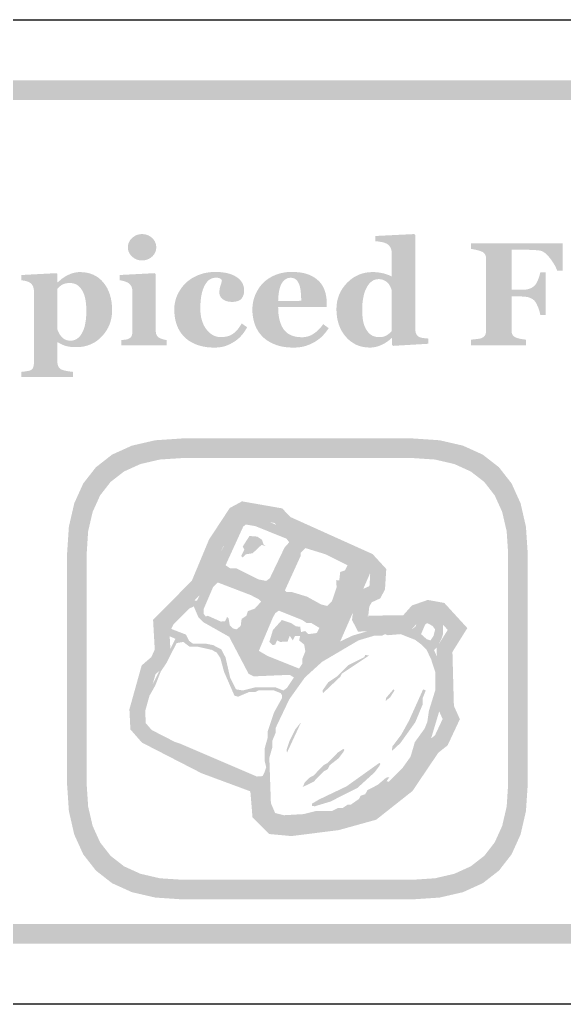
# Model space of a CAD drawing. Header units: millimetres. Extents: x 6 to 297, y 55 to 451.
# Drawn here: x 21.93 to 33.05, y 316.16 to 336.24 of the extents above; entities that cross this region are included whole.
import ezdxf

# ---------------------------------------------------------------- set-up
doc = ezdxf.new("R2010")
doc.units = ezdxf.units.MM
doc.layers.add('CUT', color=1, linetype='Continuous')
doc.layers.add('RASTER', color=7, linetype='Continuous')

msp = doc.modelspace()

# ---------------------------------------------------------------- hatches: boundary and pattern name
at = {"layer": 'RASTER'}
h = msp.add_hatch(color=7, dxfattribs=at)
h.paths.add_polyline_path([(7.2, 332.8), (7.234, 333.316), (7.337, 333.763), (7.509, 334.141), (7.75, 334.45), (8.059, 334.691), (8.438, 334.862), (8.884, 334.966), (9.4, 335), (66.6, 335), (67.116, 334.966), (67.563, 334.862), (67.941, 334.691), (68.25, 334.45), (68.491, 334.141), (68.663, 333.763), (68.766, 333.316), (68.8, 332.8), (68.8, 319.6), (68.766, 319.084), (68.663, 318.638), (68.491, 318.259), (68.25, 317.95), (67.941, 317.709), (67.563, 317.537), (67.116, 317.434), (66.6, 317.4), (9.4, 317.4), (8.884, 317.434), (8.438, 317.537), (8.059, 317.709), (7.75, 317.95), (7.509, 318.259), (7.337, 318.638), (7.234, 319.084), (7.2, 319.6)])
h.paths.add_polyline_path([(7.6, 332.8), (7.6, 319.6), (7.628, 319.178), (7.712, 318.813), (7.853, 318.503), (8.05, 318.25), (8.303, 318.053), (8.612, 317.912), (8.978, 317.828), (9.4, 317.8), (66.6, 317.8), (67.022, 317.828), (67.387, 317.912), (67.697, 318.053), (67.95, 318.25), (68.147, 318.503), (68.288, 318.813), (68.372, 319.178), (68.4, 319.6), (68.4, 332.8), (68.372, 333.222), (68.288, 333.588), (68.147, 333.897), (67.95, 334.15), (67.697, 334.347), (67.387, 334.488), (67.022, 334.572), (66.6, 334.6), (9.4, 334.6), (8.978, 334.572), (8.612, 334.488), (8.303, 334.347), (8.05, 334.15), (7.853, 333.897), (7.712, 333.588), (7.628, 333.222), (7.6, 332.8)], flags=0)
h = msp.add_hatch(color=7, dxfattribs=at)
h.paths.add_polyline_path([(24.934, 329.6), (24.008, 329.6), (24.008, 329.707), (24.017, 329.708), (24.027, 329.708), (24.036, 329.709), (24.046, 329.71), (24.055, 329.711), (24.064, 329.712), (24.073, 329.713), (24.083, 329.714), (24.092, 329.715), (24.1, 329.717), (24.109, 329.718), (24.117, 329.72), (24.124, 329.722), (24.132, 329.724), (24.139, 329.726), (24.146, 329.729), (24.157, 329.734), (24.167, 329.739), (24.177, 329.744), (24.185, 329.75), (24.193, 329.757), (24.2, 329.764), (24.206, 329.771), (24.211, 329.779), (24.216, 329.788), (24.22, 329.797), (24.223, 329.807), (24.226, 329.818), (24.228, 329.829), (24.229, 329.841), (24.23, 329.853), (24.23, 329.867), (24.23, 330.719), (24.23, 330.732), (24.229, 330.744), (24.227, 330.756), (24.225, 330.767), (24.221, 330.778), (24.217, 330.789), (24.213, 330.799), (24.207, 330.809), (24.201, 330.819), (24.195, 330.828), (24.188, 330.836), (24.181, 330.844), (24.173, 330.852), (24.165, 330.859), (24.157, 330.865), (24.148, 330.871), (24.141, 330.876), (24.134, 330.88), (24.125, 330.884), (24.115, 330.889), (24.105, 330.893), (24.094, 330.897), (24.082, 330.901), (24.069, 330.905), (24.055, 330.909), (24.042, 330.913), (24.03, 330.916), (24.018, 330.918), (24.005, 330.921), (23.994, 330.923), (23.982, 330.924), (23.971, 330.926), (23.971, 331.033), (24.689, 331.071), (24.711, 331.049), (24.711, 329.886), (24.711, 329.873), (24.712, 329.861), (24.714, 329.849), (24.716, 329.838), (24.72, 329.828), (24.723, 329.817), (24.728, 329.808), (24.733, 329.798), (24.739, 329.79), (24.745, 329.782), (24.752, 329.774), (24.76, 329.767), (24.768, 329.761), (24.777, 329.755), (24.786, 329.75), (24.796, 329.745), (24.803, 329.742), (24.811, 329.739), (24.819, 329.736), (24.827, 329.733), (24.835, 329.73), (24.843, 329.727), (24.852, 329.724), (24.86, 329.722), (24.869, 329.719), (24.878, 329.717), (24.887, 329.715), (24.896, 329.713), (24.905, 329.711), (24.915, 329.709), (24.924, 329.708), (24.934, 329.707)])
h.paths.add_polyline_path([(24.72, 331.598), (24.718, 331.571), (24.714, 331.544), (24.708, 331.519), (24.698, 331.495), (24.686, 331.472), (24.672, 331.45), (24.654, 331.428), (24.634, 331.408), (24.612, 331.39), (24.589, 331.374), (24.565, 331.361), (24.54, 331.35), (24.515, 331.341), (24.488, 331.335), (24.46, 331.331), (24.431, 331.33), (24.402, 331.331), (24.374, 331.335), (24.347, 331.341), (24.321, 331.35), (24.296, 331.361), (24.272, 331.374), (24.249, 331.39), (24.227, 331.408), (24.207, 331.428), (24.189, 331.45), (24.175, 331.472), (24.163, 331.495), (24.153, 331.519), (24.146, 331.544), (24.142, 331.571), (24.141, 331.598), (24.142, 331.625), (24.146, 331.652), (24.153, 331.677), (24.163, 331.701), (24.175, 331.725), (24.189, 331.747), (24.207, 331.768), (24.227, 331.788), (24.249, 331.807), (24.272, 331.823), (24.296, 331.837), (24.321, 331.848), (24.347, 331.856), (24.374, 331.863), (24.402, 331.866), (24.431, 331.868), (24.46, 331.866), (24.488, 331.863), (24.515, 331.856), (24.541, 331.848), (24.566, 331.837), (24.59, 331.823), (24.613, 331.807), (24.635, 331.788), (24.655, 331.768), (24.672, 331.747), (24.687, 331.725), (24.698, 331.701), (24.708, 331.677), (24.714, 331.652), (24.718, 331.625), (24.72, 331.598)])
h = msp.add_hatch(color=7, dxfattribs=at)
h.paths.add_polyline_path([(30.271, 329.631), (29.549, 329.588), (29.527, 329.609), (29.527, 329.744), (29.517, 329.746), (29.498, 329.727), (29.478, 329.709), (29.456, 329.691), (29.433, 329.674), (29.408, 329.657), (29.381, 329.641), (29.353, 329.626), (29.323, 329.611), (29.292, 329.597), (29.262, 329.586), (29.231, 329.576), (29.2, 329.568), (29.169, 329.561), (29.138, 329.557), (29.107, 329.554), (29.076, 329.553), (29.004, 329.557), (28.935, 329.567), (28.869, 329.584), (28.806, 329.608), (28.747, 329.639), (28.691, 329.677), (28.638, 329.721), (28.588, 329.773), (28.543, 329.83), (28.504, 329.891), (28.471, 329.956), (28.444, 330.025), (28.423, 330.098), (28.408, 330.175), (28.399, 330.256), (28.396, 330.341), (28.4, 330.417), (28.41, 330.49), (28.427, 330.561), (28.45, 330.628), (28.48, 330.693), (28.517, 330.755), (28.561, 330.815), (28.611, 330.871), (28.666, 330.923), (28.724, 330.968), (28.785, 331.006), (28.848, 331.037), (28.915, 331.062), (28.984, 331.079), (29.056, 331.089), (29.13, 331.093), (29.16, 331.092), (29.19, 331.091), (29.218, 331.089), (29.247, 331.086), (29.275, 331.082), (29.302, 331.077), (29.329, 331.072), (29.356, 331.066), (29.382, 331.059), (29.406, 331.051), (29.429, 331.044), (29.451, 331.036), (29.471, 331.028), (29.49, 331.02), (29.508, 331.011), (29.524, 331.002), (29.524, 331.481), (29.524, 331.494), (29.523, 331.508), (29.521, 331.521), (29.519, 331.533), (29.516, 331.546), (29.512, 331.558), (29.508, 331.571), (29.502, 331.583), (29.497, 331.594), (29.491, 331.605), (29.484, 331.615), (29.477, 331.625), (29.469, 331.634), (29.461, 331.642), (29.453, 331.65), (29.444, 331.657), (29.432, 331.664), (29.42, 331.672), (29.407, 331.678), (29.393, 331.684), (29.378, 331.69), (29.363, 331.695), (29.347, 331.699), (29.33, 331.703), (29.313, 331.706), (29.296, 331.709), (29.279, 331.712), (29.262, 331.715), (29.245, 331.717), (29.228, 331.719), (29.211, 331.721), (29.193, 331.723), (29.193, 331.829), (29.984, 331.868), (30.006, 331.844), (30.006, 329.924), (30.007, 329.91), (30.007, 329.897), (30.009, 329.884), (30.011, 329.872), (30.014, 329.861), (30.017, 329.85), (30.02, 329.84), (30.025, 329.83), (30.03, 329.821), (30.035, 329.812), (30.042, 329.804), (30.049, 329.796), (30.056, 329.789), (30.065, 329.782), (30.074, 329.776), (30.084, 329.77), (30.092, 329.766), (30.101, 329.762), (30.111, 329.759), (30.122, 329.756), (30.134, 329.753), (30.146, 329.751), (30.16, 329.748), (30.174, 329.746), (30.189, 329.745), (30.202, 329.743), (30.216, 329.742), (30.228, 329.741), (30.24, 329.74), (30.251, 329.739), (30.262, 329.738), (30.271, 329.738)])
h.paths.add_polyline_path([(29.524, 329.892), (29.524, 330.719), (29.522, 330.728), (29.519, 330.736), (29.516, 330.745), (29.512, 330.755), (29.508, 330.764), (29.505, 330.774), (29.5, 330.784), (29.496, 330.794), (29.491, 330.804), (29.486, 330.814), (29.48, 330.824), (29.474, 330.834), (29.468, 330.843), (29.461, 330.853), (29.453, 330.862), (29.445, 330.871), (29.438, 330.879), (29.429, 330.886), (29.421, 330.894), (29.411, 330.9), (29.401, 330.907), (29.39, 330.914), (29.379, 330.92), (29.367, 330.926), (29.354, 330.931), (29.342, 330.936), (29.328, 330.94), (29.315, 330.943), (29.301, 330.946), (29.286, 330.948), (29.272, 330.949), (29.256, 330.949), (29.221, 330.947), (29.186, 330.939), (29.154, 330.926), (29.123, 330.908), (29.094, 330.884), (29.066, 330.856), (29.04, 330.822), (29.016, 330.784), (28.994, 330.74), (28.975, 330.692), (28.959, 330.64), (28.946, 330.584), (28.936, 330.523), (28.928, 330.459), (28.924, 330.39), (28.922, 330.316), (28.923, 330.287), (28.923, 330.258), (28.925, 330.231), (28.927, 330.204), (28.929, 330.177), (28.932, 330.152), (28.935, 330.127), (28.939, 330.103), (28.944, 330.08), (28.949, 330.057), (28.955, 330.035), (28.962, 330.013), (28.97, 329.992), (28.979, 329.971), (28.988, 329.951), (28.999, 329.931), (29.01, 329.912), (29.021, 329.894), (29.034, 329.878), (29.047, 329.862), (29.061, 329.847), (29.076, 329.834), (29.091, 329.821), (29.108, 329.809), (29.125, 329.799), (29.143, 329.79), (29.161, 329.783), (29.181, 329.777), (29.202, 329.772), (29.223, 329.768), (29.245, 329.766), (29.268, 329.766), (29.29, 329.766), (29.311, 329.768), (29.331, 329.77), (29.35, 329.774), (29.368, 329.779), (29.385, 329.785), (29.401, 329.792), (29.416, 329.8), (29.431, 329.809), (29.445, 329.819), (29.459, 329.829), (29.472, 329.84), (29.486, 329.852), (29.499, 329.864), (29.512, 329.878), (29.524, 329.892)], flags=0)
for points in [[(33.012, 331.123), (32.899, 331.123), (32.888, 331.154), (32.874, 331.185), (32.858, 331.217), (32.841, 331.249), (32.821, 331.281), (32.799, 331.314), (32.775, 331.348), (32.749, 331.382), (32.723, 331.414), (32.696, 331.443), (32.67, 331.467), (32.644, 331.488), (32.619, 331.505), (32.594, 331.518), (32.569, 331.527), (32.545, 331.532), (32.533, 331.534), (32.521, 331.535), (32.508, 331.536), (32.494, 331.538), (32.479, 331.539), (32.463, 331.54), (32.446, 331.541), (32.428, 331.542), (32.41, 331.543), (32.392, 331.544), (32.374, 331.545), (32.357, 331.546), (32.341, 331.546), (32.324, 331.547), (32.309, 331.547), (32.293, 331.547), (31.969, 331.547), (31.969, 330.731), (32.176, 330.731), (32.197, 330.731), (32.218, 330.732), (32.238, 330.734), (32.258, 330.736), (32.276, 330.739), (32.294, 330.742), (32.312, 330.746), (32.328, 330.751), (32.344, 330.756), (32.359, 330.762), (32.374, 330.77), (32.389, 330.778), (32.403, 330.788), (32.417, 330.798), (32.43, 330.809), (32.442, 330.822), (32.452, 330.832), (32.461, 330.843), (32.47, 330.856), (32.478, 330.871), (32.487, 330.887), (32.496, 330.904), (32.505, 330.923), (32.513, 330.944), (32.522, 330.965), (32.529, 330.985), (32.535, 331.005), (32.541, 331.024), (32.546, 331.042), (32.55, 331.059), (32.553, 331.075), (32.555, 331.091), (32.667, 331.091), (32.667, 330.217), (32.555, 330.217), (32.553, 330.234), (32.55, 330.251), (32.546, 330.27), (32.541, 330.29), (32.535, 330.31), (32.527, 330.332), (32.519, 330.354), (32.51, 330.377), (32.5, 330.4), (32.491, 330.42), (32.482, 330.439), (32.473, 330.456), (32.465, 330.47), (32.457, 330.483), (32.45, 330.494), (32.442, 330.502), (32.431, 330.514), (32.42, 330.524), (32.407, 330.534), (32.394, 330.543), (32.38, 330.551), (32.365, 330.559), (32.35, 330.566), (32.334, 330.572), (32.317, 330.577), (32.299, 330.582), (32.281, 330.586), (32.261, 330.589), (32.241, 330.591), (32.22, 330.593), (32.198, 330.594), (32.176, 330.595), (31.969, 330.595), (31.969, 329.906), (31.97, 329.893), (31.97, 329.881), (31.972, 329.869), (31.974, 329.857), (31.977, 329.846), (31.98, 329.836), (31.984, 329.826), (31.989, 329.816), (31.995, 329.807), (32.001, 329.798), (32.009, 329.79), (32.018, 329.782), (32.028, 329.775), (32.039, 329.768), (32.051, 329.761), (32.064, 329.755), (32.073, 329.752), (32.082, 329.749), (32.092, 329.746), (32.103, 329.743), (32.114, 329.74), (32.126, 329.737), (32.139, 329.734), (32.153, 329.731), (32.167, 329.728), (32.181, 329.726), (32.195, 329.724), (32.209, 329.721), (32.223, 329.719), (32.237, 329.718), (32.251, 329.716), (32.265, 329.714), (32.265, 329.6), (31.145, 329.6), (31.145, 329.714), (31.156, 329.715), (31.168, 329.717), (31.18, 329.718), (31.194, 329.72), (31.209, 329.721), (31.224, 329.723), (31.24, 329.725), (31.257, 329.727), (31.274, 329.729), (31.29, 329.731), (31.304, 329.733), (31.317, 329.736), (31.329, 329.738), (31.339, 329.741), (31.348, 329.744), (31.355, 329.746), (31.368, 329.752), (31.38, 329.758), (31.39, 329.764), (31.4, 329.771), (31.409, 329.778), (31.416, 329.786), (31.423, 329.795), (31.429, 329.804), (31.434, 329.813), (31.438, 329.823), (31.441, 329.834), (31.444, 329.845), (31.446, 329.857), (31.448, 329.87), (31.449, 329.883), (31.449, 329.897), (31.449, 331.364), (31.449, 331.376), (31.448, 331.388), (31.447, 331.399), (31.445, 331.41), (31.442, 331.421), (31.439, 331.431), (31.435, 331.441), (31.431, 331.451), (31.426, 331.46), (31.419, 331.469), (31.412, 331.477), (31.403, 331.485), (31.393, 331.493), (31.382, 331.5), (31.369, 331.507), (31.355, 331.513), (31.345, 331.517), (31.333, 331.522), (31.321, 331.526), (31.308, 331.53), (31.294, 331.534), (31.279, 331.538), (31.264, 331.542), (31.247, 331.545), (31.231, 331.549), (31.215, 331.552), (31.201, 331.555), (31.188, 331.557), (31.175, 331.56), (31.164, 331.562), (31.154, 331.563), (31.145, 331.564), (31.145, 331.679), (33.012, 331.679)], [(25.905, 329.553), (25.855, 329.554), (25.806, 329.557), (25.759, 329.561), (25.713, 329.568), (25.669, 329.576), (25.626, 329.586), (25.585, 329.599), (25.545, 329.612), (25.507, 329.628), (25.471, 329.645), (25.436, 329.663), (25.403, 329.683), (25.372, 329.703), (25.342, 329.726), (25.314, 329.749), (25.288, 329.774), (25.264, 329.801), (25.241, 329.829), (25.219, 329.858), (25.2, 329.888), (25.182, 329.919), (25.165, 329.952), (25.15, 329.985), (25.137, 330.02), (25.126, 330.056), (25.115, 330.093), (25.107, 330.13), (25.1, 330.169), (25.094, 330.208), (25.091, 330.248), (25.088, 330.288), (25.087, 330.329), (25.088, 330.367), (25.091, 330.405), (25.096, 330.442), (25.103, 330.478), (25.111, 330.514), (25.122, 330.55), (25.134, 330.585), (25.148, 330.62), (25.164, 330.653), (25.181, 330.686), (25.2, 330.718), (25.22, 330.749), (25.241, 330.778), (25.264, 330.807), (25.288, 330.835), (25.313, 330.861), (25.341, 330.887), (25.37, 330.912), (25.401, 330.935), (25.433, 330.957), (25.467, 330.978), (25.503, 330.997), (25.54, 331.015), (25.579, 331.032), (25.619, 331.047), (25.66, 331.06), (25.703, 331.071), (25.746, 331.08), (25.79, 331.087), (25.836, 331.092), (25.882, 331.095), (25.93, 331.096), (25.995, 331.094), (26.057, 331.089), (26.116, 331.081), (26.171, 331.07), (26.223, 331.056), (26.271, 331.038), (26.315, 331.018), (26.356, 330.994), (26.393, 330.967), (26.425, 330.938), (26.451, 330.907), (26.474, 330.874), (26.491, 330.839), (26.503, 330.801), (26.51, 330.761), (26.513, 330.719), (26.512, 330.693), (26.509, 330.669), (26.505, 330.646), (26.499, 330.624), (26.491, 330.603), (26.481, 330.584), (26.47, 330.566), (26.457, 330.549), (26.442, 330.534), (26.424, 330.521), (26.404, 330.51), (26.381, 330.501), (26.356, 330.494), (26.328, 330.489), (26.298, 330.486), (26.265, 330.485), (26.238, 330.486), (26.212, 330.488), (26.188, 330.492), (26.164, 330.498), (26.142, 330.505), (26.121, 330.514), (26.1, 330.525), (26.081, 330.538), (26.064, 330.551), (26.049, 330.566), (26.036, 330.582), (26.026, 330.598), (26.018, 330.616), (26.012, 330.635), (26.008, 330.654), (26.007, 330.675), (26.008, 330.693), (26.009, 330.711), (26.011, 330.729), (26.013, 330.747), (26.016, 330.764), (26.021, 330.782), (26.025, 330.8), (26.031, 330.817), (26.036, 330.834), (26.041, 330.85), (26.046, 330.865), (26.049, 330.879), (26.053, 330.892), (26.055, 330.904), (26.057, 330.915), (26.059, 330.924), (26.054, 330.931), (26.05, 330.937), (26.045, 330.942), (26.04, 330.947), (26.035, 330.952), (26.029, 330.957), (26.024, 330.961), (26.018, 330.965), (26.011, 330.968), (26.003, 330.971), (25.995, 330.973), (25.986, 330.975), (25.976, 330.976), (25.965, 330.978), (25.953, 330.978), (25.94, 330.978), (25.924, 330.978), (25.908, 330.976), (25.892, 330.974), (25.877, 330.971), (25.862, 330.966), (25.848, 330.961), (25.834, 330.955), (25.82, 330.948), (25.806, 330.939), (25.793, 330.929), (25.78, 330.918), (25.767, 330.905), (25.755, 330.891), (25.743, 330.875), (25.731, 330.858), (25.719, 330.839), (25.708, 330.82), (25.697, 330.8), (25.687, 330.777), (25.678, 330.754), (25.669, 330.728), (25.661, 330.701), (25.653, 330.673), (25.646, 330.643), (25.64, 330.611), (25.634, 330.578), (25.63, 330.544), (25.626, 330.507), (25.623, 330.47), (25.621, 330.43), (25.62, 330.39), (25.619, 330.347), (25.621, 330.283), (25.627, 330.223), (25.636, 330.166), (25.65, 330.112), (25.667, 330.061), (25.688, 330.013), (25.713, 329.968), (25.741, 329.927), (25.773, 329.889), (25.806, 329.857), (25.84, 329.829), (25.876, 329.807), (25.913, 329.789), (25.952, 329.777), (25.992, 329.769), (26.034, 329.767), (26.073, 329.768), (26.111, 329.772), (26.146, 329.777), (26.18, 329.785), (26.211, 329.795), (26.24, 329.808), (26.267, 329.823), (26.292, 329.84), (26.316, 329.859), (26.339, 329.88), (26.361, 329.902), (26.383, 329.927), (26.404, 329.954), (26.424, 329.982), (26.444, 330.013), (26.463, 330.045), (26.573, 329.969), (26.561, 329.947), (26.549, 329.925), (26.536, 329.904), (26.523, 329.884), (26.509, 329.863), (26.495, 329.844), (26.48, 329.825), (26.464, 329.806), (26.448, 329.788), (26.431, 329.77), (26.414, 329.753), (26.395, 329.736), (26.376, 329.72), (26.356, 329.704), (26.335, 329.689), (26.313, 329.675), (26.29, 329.66), (26.267, 329.647), (26.244, 329.634), (26.22, 329.622), (26.197, 329.611), (26.173, 329.601), (26.15, 329.592), (26.126, 329.584), (26.102, 329.577), (26.076, 329.57), (26.05, 329.565), (26.023, 329.561), (25.995, 329.557), (25.966, 329.555), (25.936, 329.554), (25.905, 329.553)]]:
    msp.add_hatch(color=7, dxfattribs=at).paths.add_polyline_path(points)
h = msp.add_hatch(color=7, dxfattribs=at)
h.paths.add_polyline_path([(23.819, 330.313), (23.816, 330.237), (23.806, 330.164), (23.79, 330.094), (23.767, 330.026), (23.738, 329.961), (23.703, 329.899), (23.661, 329.84), (23.612, 329.783), (23.559, 329.731), (23.502, 329.686), (23.442, 329.648), (23.378, 329.617), (23.311, 329.593), (23.241, 329.576), (23.167, 329.565), (23.089, 329.562), (23.055, 329.562), (23.022, 329.564), (22.991, 329.566), (22.962, 329.569), (22.934, 329.573), (22.908, 329.578), (22.884, 329.584), (22.861, 329.59), (22.839, 329.598), (22.819, 329.606), (22.799, 329.614), (22.781, 329.622), (22.763, 329.631), (22.746, 329.64), (22.731, 329.65), (22.716, 329.66), (22.704, 329.66), (22.704, 329.248), (22.704, 329.236), (22.706, 329.224), (22.707, 329.212), (22.71, 329.2), (22.713, 329.19), (22.717, 329.179), (22.721, 329.169), (22.727, 329.159), (22.733, 329.15), (22.739, 329.141), (22.746, 329.133), (22.754, 329.126), (22.762, 329.119), (22.771, 329.113), (22.781, 329.108), (22.791, 329.103), (22.801, 329.099), (22.812, 329.096), (22.825, 329.092), (22.838, 329.088), (22.853, 329.084), (22.868, 329.081), (22.885, 329.077), (22.903, 329.074), (22.92, 329.071), (22.937, 329.068), (22.954, 329.066), (22.969, 329.064), (22.984, 329.062), (22.998, 329.06), (23.011, 329.059), (23.023, 329.058), (23.023, 328.95), (21.966, 328.95), (21.966, 329.058), (21.975, 329.059), (21.985, 329.06), (21.996, 329.061), (22.007, 329.062), (22.019, 329.064), (22.031, 329.065), (22.044, 329.067), (22.058, 329.069), (22.072, 329.071), (22.084, 329.073), (22.096, 329.075), (22.107, 329.077), (22.117, 329.079), (22.126, 329.081), (22.134, 329.084), (22.142, 329.086), (22.153, 329.09), (22.163, 329.095), (22.173, 329.101), (22.181, 329.108), (22.188, 329.115), (22.195, 329.123), (22.201, 329.131), (22.205, 329.141), (22.209, 329.151), (22.213, 329.161), (22.216, 329.171), (22.218, 329.182), (22.22, 329.194), (22.221, 329.205), (22.222, 329.217), (22.222, 329.229), (22.222, 330.728), (22.221, 330.74), (22.219, 330.751), (22.217, 330.763), (22.214, 330.773), (22.211, 330.784), (22.208, 330.794), (22.204, 330.804), (22.199, 330.813), (22.195, 330.822), (22.189, 330.831), (22.183, 330.839), (22.176, 330.847), (22.168, 330.855), (22.16, 330.863), (22.151, 330.87), (22.142, 330.877), (22.134, 330.882), (22.126, 330.886), (22.117, 330.891), (22.108, 330.895), (22.098, 330.899), (22.087, 330.902), (22.076, 330.906), (22.064, 330.909), (22.052, 330.912), (22.04, 330.915), (22.028, 330.917), (22.016, 330.919), (22.004, 330.921), (21.992, 330.923), (21.98, 330.924), (21.969, 330.926), (21.969, 331.033), (22.682, 331.071), (22.704, 331.052), (22.704, 330.889), (22.716, 330.886), (22.74, 330.91), (22.765, 330.932), (22.791, 330.954), (22.818, 330.973), (22.845, 330.992), (22.873, 331.009), (22.901, 331.024), (22.93, 331.038), (22.96, 331.051), (22.989, 331.062), (23.019, 331.072), (23.048, 331.079), (23.077, 331.085), (23.106, 331.089), (23.135, 331.092), (23.164, 331.093), (23.238, 331.089), (23.308, 331.079), (23.374, 331.062), (23.435, 331.039), (23.493, 331.009), (23.547, 330.972), (23.597, 330.928), (23.643, 330.878), (23.684, 330.822), (23.72, 330.762), (23.75, 330.698), (23.775, 330.63), (23.794, 330.557), (23.808, 330.48), (23.816, 330.399), (23.819, 330.313)])
h.paths.add_polyline_path([(23.293, 330.308), (23.293, 330.335), (23.292, 330.362), (23.291, 330.389), (23.289, 330.415), (23.287, 330.441), (23.284, 330.467), (23.281, 330.492), (23.277, 330.518), (23.272, 330.542), (23.267, 330.567), (23.261, 330.59), (23.255, 330.613), (23.247, 330.635), (23.239, 330.656), (23.23, 330.677), (23.22, 330.697), (23.209, 330.716), (23.198, 330.735), (23.186, 330.752), (23.174, 330.768), (23.16, 330.783), (23.146, 330.798), (23.131, 330.811), (23.115, 330.823), (23.098, 330.834), (23.081, 330.844), (23.062, 330.852), (23.043, 330.858), (23.022, 330.863), (23.001, 330.867), (22.979, 330.869), (22.956, 330.87), (22.933, 330.87), (22.911, 330.868), (22.89, 330.865), (22.87, 330.862), (22.852, 330.857), (22.835, 330.851), (22.819, 330.845), (22.804, 330.837), (22.79, 330.829), (22.776, 330.819), (22.763, 330.81), (22.75, 330.799), (22.738, 330.788), (22.726, 330.776), (22.715, 330.764), (22.704, 330.751), (22.704, 329.921), (22.707, 329.913), (22.71, 329.905), (22.713, 329.896), (22.717, 329.887), (22.721, 329.878), (22.726, 329.867), (22.732, 329.857), (22.738, 329.845), (22.744, 329.834), (22.75, 329.823), (22.756, 329.813), (22.763, 329.804), (22.769, 329.795), (22.775, 329.786), (22.781, 329.779), (22.788, 329.771), (22.797, 329.762), (22.807, 329.753), (22.817, 329.745), (22.827, 329.737), (22.837, 329.73), (22.848, 329.724), (22.86, 329.718), (22.871, 329.713), (22.883, 329.708), (22.895, 329.704), (22.907, 329.701), (22.92, 329.699), (22.933, 329.696), (22.946, 329.695), (22.96, 329.694), (22.974, 329.694), (23.009, 329.696), (23.043, 329.704), (23.074, 329.716), (23.104, 329.733), (23.132, 329.755), (23.159, 329.782), (23.183, 329.813), (23.206, 329.85), (23.226, 329.891), (23.244, 329.937), (23.259, 329.987), (23.271, 330.042), (23.281, 330.102), (23.288, 330.166), (23.292, 330.234), (23.293, 330.308)], flags=0)
h = msp.add_hatch(color=7, dxfattribs=at)
h.paths.add_polyline_path([(28.237, 329.95), (28.224, 329.929), (28.21, 329.909), (28.195, 329.889), (28.18, 329.869), (28.164, 329.849), (28.148, 329.83), (28.131, 329.811), (28.113, 329.793), (28.095, 329.774), (28.076, 329.757), (28.056, 329.74), (28.036, 329.724), (28.015, 329.708), (27.993, 329.694), (27.971, 329.679), (27.948, 329.666), (27.924, 329.652), (27.899, 329.64), (27.874, 329.628), (27.85, 329.617), (27.825, 329.607), (27.8, 329.598), (27.775, 329.589), (27.75, 329.582), (27.724, 329.575), (27.698, 329.569), (27.67, 329.564), (27.642, 329.56), (27.613, 329.557), (27.582, 329.555), (27.551, 329.554), (27.519, 329.553), (27.466, 329.554), (27.414, 329.557), (27.365, 329.562), (27.317, 329.569), (27.271, 329.577), (27.227, 329.588), (27.185, 329.6), (27.145, 329.615), (27.106, 329.631), (27.069, 329.648), (27.034, 329.667), (27.001, 329.687), (26.969, 329.708), (26.939, 329.731), (26.911, 329.755), (26.885, 329.78), (26.86, 329.807), (26.837, 329.835), (26.815, 329.863), (26.795, 329.894), (26.777, 329.925), (26.76, 329.957), (26.745, 329.991), (26.732, 330.026), (26.72, 330.061), (26.71, 330.098), (26.701, 330.135), (26.694, 330.173), (26.688, 330.212), (26.684, 330.251), (26.682, 330.291), (26.681, 330.332), (26.682, 330.37), (26.685, 330.406), (26.689, 330.443), (26.695, 330.479), (26.703, 330.514), (26.712, 330.55), (26.723, 330.584), (26.736, 330.619), (26.751, 330.653), (26.766, 330.685), (26.784, 330.717), (26.803, 330.748), (26.823, 330.778), (26.844, 330.807), (26.868, 330.835), (26.892, 330.863), (26.918, 330.888), (26.945, 330.912), (26.974, 330.935), (27.005, 330.957), (27.037, 330.977), (27.071, 330.996), (27.106, 331.014), (27.143, 331.031), (27.182, 331.046), (27.221, 331.059), (27.262, 331.07), (27.304, 331.079), (27.347, 331.087), (27.391, 331.092), (27.436, 331.095), (27.482, 331.096), (27.533, 331.095), (27.58, 331.092), (27.626, 331.089), (27.669, 331.083), (27.71, 331.076), (27.749, 331.068), (27.785, 331.057), (27.819, 331.046), (27.852, 331.033), (27.882, 331.019), (27.912, 331.003), (27.94, 330.986), (27.966, 330.969), (27.992, 330.95), (28.015, 330.929), (28.038, 330.908), (28.058, 330.887), (28.077, 330.864), (28.094, 330.841), (28.11, 330.817), (28.124, 330.792), (28.137, 330.766), (28.149, 330.739), (28.159, 330.711), (28.168, 330.683), (28.176, 330.654), (28.182, 330.624), (28.188, 330.595), (28.192, 330.565), (28.195, 330.535), (28.197, 330.504), (28.197, 330.473), (28.197, 330.378), (27.207, 330.378), (27.209, 330.305), (27.214, 330.237), (27.223, 330.173), (27.236, 330.113), (27.252, 330.059), (27.272, 330.008), (27.296, 329.962), (27.323, 329.921), (27.354, 329.884), (27.389, 329.852), (27.429, 329.825), (27.473, 329.803), (27.521, 329.786), (27.573, 329.774), (27.63, 329.767), (27.69, 329.764), (27.724, 329.765), (27.758, 329.769), (27.79, 329.775), (27.821, 329.783), (27.852, 329.794), (27.881, 329.806), (27.91, 329.822), (27.938, 329.84), (27.965, 329.859), (27.991, 329.88), (28.016, 329.902), (28.04, 329.925), (28.063, 329.95), (28.085, 329.975), (28.106, 330.002), (28.125, 330.031)])
h.paths.add_polyline_path([(27.677, 330.507), (27.677, 330.529), (27.677, 330.551), (27.676, 330.573), (27.675, 330.596), (27.674, 330.618), (27.672, 330.641), (27.671, 330.664), (27.668, 330.687), (27.666, 330.709), (27.663, 330.731), (27.66, 330.751), (27.656, 330.771), (27.652, 330.789), (27.648, 330.806), (27.643, 330.823), (27.638, 330.838), (27.631, 330.854), (27.624, 330.87), (27.616, 330.885), (27.608, 330.898), (27.599, 330.911), (27.59, 330.922), (27.58, 330.932), (27.57, 330.942), (27.558, 330.95), (27.547, 330.957), (27.534, 330.963), (27.521, 330.968), (27.507, 330.972), (27.492, 330.975), (27.477, 330.976), (27.46, 330.977), (27.433, 330.975), (27.407, 330.97), (27.382, 330.961), (27.359, 330.948), (27.337, 330.932), (27.317, 330.913), (27.298, 330.889), (27.28, 330.863), (27.264, 330.832), (27.25, 330.797), (27.238, 330.758), (27.228, 330.715), (27.22, 330.668), (27.214, 330.616), (27.209, 330.561), (27.207, 330.501)], flags=0)
h = msp.add_hatch(color=7, dxfattribs=at)
h.paths.add_polyline_path([(22.9, 325.35), (22.937, 325.901), (23.047, 326.378), (23.23, 326.782), (23.488, 327.112), (23.818, 327.37), (24.222, 327.553), (24.699, 327.663), (25.25, 327.7), (29.95, 327.7), (30.501, 327.663), (30.978, 327.553), (31.382, 327.37), (31.713, 327.112), (31.97, 326.782), (32.153, 326.378), (32.263, 325.901), (32.3, 325.35), (32.3, 320.65), (32.263, 320.099), (32.153, 319.622), (31.97, 319.218), (31.713, 318.887), (31.382, 318.63), (30.978, 318.447), (30.501, 318.337), (29.95, 318.3), (25.25, 318.3), (24.699, 318.337), (24.222, 318.447), (23.818, 318.63), (23.488, 318.888), (23.23, 319.218), (23.047, 319.622), (22.937, 320.099), (22.9, 320.65)])
h.paths.add_polyline_path([(23.3, 325.35), (23.3, 320.65), (23.33, 320.193), (23.422, 319.797), (23.574, 319.462), (23.788, 319.188), (24.062, 318.974), (24.397, 318.822), (24.793, 318.73), (25.25, 318.7), (29.95, 318.7), (30.407, 318.73), (30.803, 318.822), (31.138, 318.974), (31.413, 319.188), (31.626, 319.462), (31.778, 319.797), (31.87, 320.193), (31.9, 320.65), (31.9, 325.35), (31.87, 325.807), (31.778, 326.203), (31.626, 326.538), (31.413, 326.813), (31.138, 327.026), (30.803, 327.178), (30.407, 327.27), (29.95, 327.3), (25.25, 327.3), (24.793, 327.27), (24.397, 327.178), (24.062, 327.026), (23.788, 326.813), (23.574, 326.538), (23.422, 326.203), (23.33, 325.807), (23.3, 325.35)], flags=0)
h = msp.add_hatch(color=7, dxfattribs=at)
h.paths.add_polyline_path([(26.47, 326.417), (27.288, 326.274), (27.46, 326.096), (29.134, 325.342), (29.413, 325.038), (29.387, 324.623), (29.292, 324.439), (29.115, 324.358), (29.066, 324.267), (29.043, 324.059), (29.03, 324.085), (29.76, 324.095), (29.935, 324.293), (30.26, 324.407), (30.598, 324.345), (31.067, 323.833), (30.763, 323.346), (30.793, 322.246), (30.915, 321.975), (30.664, 321.44), (30.475, 321.291), (29.948, 320.51), (29.208, 319.925), (28.441, 319.712), (27.477, 319.591), (27.022, 319.633), (26.684, 319.97), (26.641, 320.489), (26.629, 320.507), (25.644, 320.872), (24.428, 321.497), (24.192, 321.766), (24.172, 322.176), (24.422, 323.071), (24.62, 323.242), (24.689, 323.395), (24.655, 324.001), (25.446, 324.799), (25.797, 325.639), (26.22, 326.282)])
h.paths.add_polyline_path([(26.524, 326.083), (26.443, 326.039), (26.081, 325.488), (25.717, 324.618), (24.982, 323.877), (25.012, 323.335), (24.883, 323.046), (24.704, 322.892), (24.494, 322.14), (24.506, 321.893), (24.628, 321.753), (25.774, 321.165), (26.838, 320.771), (26.953, 320.597), (26.994, 320.114), (27.167, 319.941), (27.471, 319.912), (28.378, 320.027), (29.06, 320.216), (29.711, 320.73), (30.238, 321.512), (30.406, 321.644), (30.563, 321.978), (30.475, 322.173), (30.441, 323.434), (30.667, 323.796), (30.434, 324.05), (30.286, 324.077), (30.12, 324.019), (29.906, 323.777), (28.836, 323.762), (28.714, 323.998), (28.755, 324.364), (28.884, 324.605), (29.059, 324.684), (29.072, 324.71), (29.085, 324.922), (28.942, 325.077), (27.272, 325.829), (27.13, 325.977), (26.524, 326.083)], flags=0)
h = msp.add_hatch(color=7, dxfattribs=at)
h.paths.add_polyline_path([(26.494, 326.157), (26.612, 326.167), (26.932, 326.039), (28.655, 325.305), (28.984, 325.123), (29.07, 324.922), (28.473, 323.559), (28.719, 323.677), (29.261, 323.837), (29.676, 323.869), (29.932, 323.805), (30.005, 323.859), (30.082, 324.038), (30.155, 324.092), (30.347, 324.092), (30.516, 324.006), (30.57, 323.901), (30.57, 323.709), (30.538, 323.614), (30.452, 323.444), (30.388, 323.381), (30.538, 323.071), (30.57, 322.911), (30.57, 322.56), (30.538, 322.496), (30.506, 322.177), (30.315, 321.539), (30.165, 321.242), (29.846, 320.795), (29.494, 320.444), (29.207, 320.253), (28.847, 320.071), (28.527, 319.975), (28.208, 319.943), (28.144, 319.911), (27.953, 319.911), (27.634, 319.847), (27.187, 319.847), (27.018, 319.933), (26.9, 320.135), (26.9, 320.645), (26.877, 320.687), (25.974, 321.06), (25.058, 321.485), (25.112, 321.507), (25.208, 321.475), (26.772, 320.805), (26.89, 320.814), (26.932, 320.901), (26.963, 320.996), (26.932, 321.124), (26.932, 321.379), (26.995, 321.603), (26.995, 321.73), (27.123, 322.113), (27.283, 322.401), (27.283, 322.464), (27.26, 322.506), (27.123, 322.56), (26.804, 322.56), (26.74, 322.528), (26.612, 322.528), (26.389, 322.433), (26.315, 322.455), (26.102, 322.943), (26.028, 323.221), (25.952, 323.336), (25.846, 323.39), (25.559, 323.454), (25.399, 323.454), (25.272, 323.55), (25.135, 323.527), (24.93, 323.125), (24.815, 322.953), (24.697, 322.656), (24.57, 322.433), (24.506, 322.273), (24.506, 322.177), (24.442, 322.05), (24.442, 321.954), (24.496, 321.848), (24.592, 321.753), (25.039, 321.517), (24.921, 321.539), (24.56, 321.721), (24.464, 321.817), (24.41, 321.922), (24.41, 322.113), (24.506, 322.401), (25.112, 323.614), (24.911, 323.7), (24.889, 323.869), (25.026, 324.051), (25.09, 324.083), (25.294, 324.293), (25.473, 324.402), (25.549, 324.389), (26.347, 326.017), (26.411, 326.113)])
h.paths.add_polyline_path([(26.548, 325.944), (26.494, 325.902), (26.134, 325.114), (26.229, 325.05), (26.357, 325.05), (26.804, 324.826), (26.963, 324.794), (27.037, 324.849), (27.337, 325.474), (27.433, 325.583), (27.378, 325.656), (26.74, 325.912)], flags=0)
h.paths.add_polyline_path([(26.622, 325.711), (26.781, 325.698), (26.877, 325.634), (26.909, 325.538), (26.954, 325.506), (26.868, 325.529), (26.686, 325.359), (26.548, 325.337), (26.485, 325.273), (26.453, 325.305), (26.517, 325.433), (26.485, 325.497)], flags=0)
h.paths.add_polyline_path([(27.761, 325.465), (27.666, 325.369), (27.666, 325.305), (27.346, 324.603), (27.378, 324.571), (27.474, 324.571), (27.793, 324.475), (28.081, 324.316), (28.208, 324.284), (28.304, 324.38), (28.4, 324.667), (28.39, 324.804), (28.454, 324.804), (28.473, 324.976), (28.569, 325.008), (28.623, 325.114), (28.176, 325.337)], flags=0)
h.paths.add_polyline_path([(25.974, 324.763), (25.878, 324.667), (25.687, 324.22), (25.687, 324.124), (25.728, 324.07), (25.773, 324.083), (26.038, 323.965), (26.124, 323.974), (26.165, 324.06), (26.197, 324.028), (26.22, 323.891), (26.284, 323.827), (26.357, 323.805), (26.443, 323.878), (26.462, 324.019), (26.558, 324.083), (26.59, 324.178), (26.73, 324.23), (26.858, 324.37), (26.813, 324.421), (26.644, 324.507)], flags=0)
h.paths.add_polyline_path([(25.486, 324.274), (25.39, 324.23), (25.071, 323.91), (25.026, 323.815), (25.326, 323.7), (25.39, 323.572), (25.463, 323.518), (25.719, 323.518), (25.878, 323.486), (26.047, 323.4), (26.134, 323.231), (26.229, 322.816), (26.347, 322.583), (26.485, 322.56), (26.74, 322.624), (27.155, 322.624), (27.315, 322.56), (27.388, 322.615), (27.528, 322.825), (27.442, 322.879), (26.708, 322.848), (26.603, 322.902), (26.207, 323.655), (25.677, 323.955), (25.581, 324.051)], flags=0)
h.paths.add_polyline_path([(27.219, 324.188), (27.145, 324.134), (27.091, 324.028), (26.813, 323.368), (26.995, 323.262), (27.634, 323.007), (27.698, 323.103), (27.698, 323.199), (27.761, 323.358), (27.739, 323.495), (27.634, 323.582), (27.656, 323.668), (27.548, 323.668), (27.506, 323.582), (27.442, 323.677), (27.401, 323.559), (27.251, 323.55), (27.187, 323.582), (27.145, 323.495), (27.091, 323.486), (27.027, 323.55), (27.101, 323.795), (27.283, 323.997), (27.474, 323.933), (27.57, 323.869), (27.656, 323.859), (27.675, 323.751), (27.761, 323.773), (27.825, 323.709), (27.994, 323.732), (28.049, 323.837), (27.889, 323.933), (27.793, 323.933), (27.698, 323.997)], flags=0)
h.paths.add_polyline_path([(30.251, 323.933), (30.209, 323.91), (30.123, 323.709), (30.241, 323.604), (30.315, 323.582), (30.379, 323.677), (30.411, 323.805), (30.356, 323.878)], flags=0)
h.paths.add_polyline_path([(29.389, 323.709), (29.325, 323.677), (29.166, 323.677), (28.847, 323.582), (28.103, 323.144), (27.752, 322.825), (27.433, 322.378), (27.155, 321.794), (27.155, 321.698), (27.091, 321.539), (27.091, 321.411), (27.027, 321.188), (27.059, 320.262), (27.145, 320.061), (27.324, 320.016), (27.729, 320.039), (27.985, 320.103), (28.304, 320.103), (28.432, 320.166), (28.527, 320.166), (28.623, 320.23), (28.687, 320.23), (28.856, 320.348), (28.888, 320.412), (28.984, 320.444), (29.028, 320.527), (29.239, 320.636), (29.411, 320.782), (29.475, 320.795), (29.421, 320.709), (29.463, 320.699), (29.75, 320.987), (29.909, 321.21), (29.996, 321.507), (30.197, 321.785), (30.251, 321.922), (30.283, 322.145), (30.411, 322.56), (30.411, 322.943), (30.324, 323.208), (30.229, 323.4), (30.133, 323.495), (30.005, 323.591), (29.708, 323.709), (29.443, 323.687)], flags=0)
h.paths.add_polyline_path([(28.984, 323.285), (29.06, 323.272), (28.505, 322.902), (28.473, 322.838), (28.122, 322.506), (28.112, 322.56), (28.231, 322.729), (28.422, 322.857), (28.645, 323.081), (28.965, 323.24)], flags=0)
h.paths.add_polyline_path([(29.558, 322.583), (29.581, 322.56), (29.494, 322.423), (29.399, 322.346), (29.411, 322.41)], flags=0)
h.paths.add_polyline_path([(30.165, 322.583), (30.219, 322.56), (30.155, 322.401), (30.155, 322.273), (30.005, 321.912), (29.699, 321.485), (29.526, 321.325), (29.539, 321.421), (29.718, 321.657), (29.877, 321.944)], flags=0)
h.paths.add_polyline_path([(27.675, 321.912), (27.388, 321.293), (27.378, 321.347), (27.442, 321.539), (27.56, 321.772)], flags=0)
h.paths.add_polyline_path([(28.537, 321.37), (28.559, 321.347), (28.537, 321.306), (28.441, 321.178), (28.262, 321.038), (28.218, 320.955), (28.135, 320.91), (27.931, 320.699), (27.707, 320.591), (27.752, 320.687), (27.848, 320.782), (27.931, 320.827), (28.135, 321.038), (28.218, 321.082), (28.422, 321.293)], flags=0)
h.paths.add_polyline_path([(29.271, 321.082), (29.293, 321.06), (29.271, 321.019), (29.175, 320.891), (28.824, 320.572), (28.272, 320.294), (27.953, 320.198), (27.899, 320.208), (27.899, 320.253), (28.039, 320.336), (28.601, 320.604)], flags=0)

# ---------------------------------------------------------------- linework, layer by layer
at = {"layer": 'CUT'}
for points in [[(8.999, 336.24), (67.001, 336.24)], [(67.001, 316.16), (8.999, 316.16)]]:
    msp.add_lwpolyline(points, dxfattribs=at)

doc.saveas('drawing.dxf')
